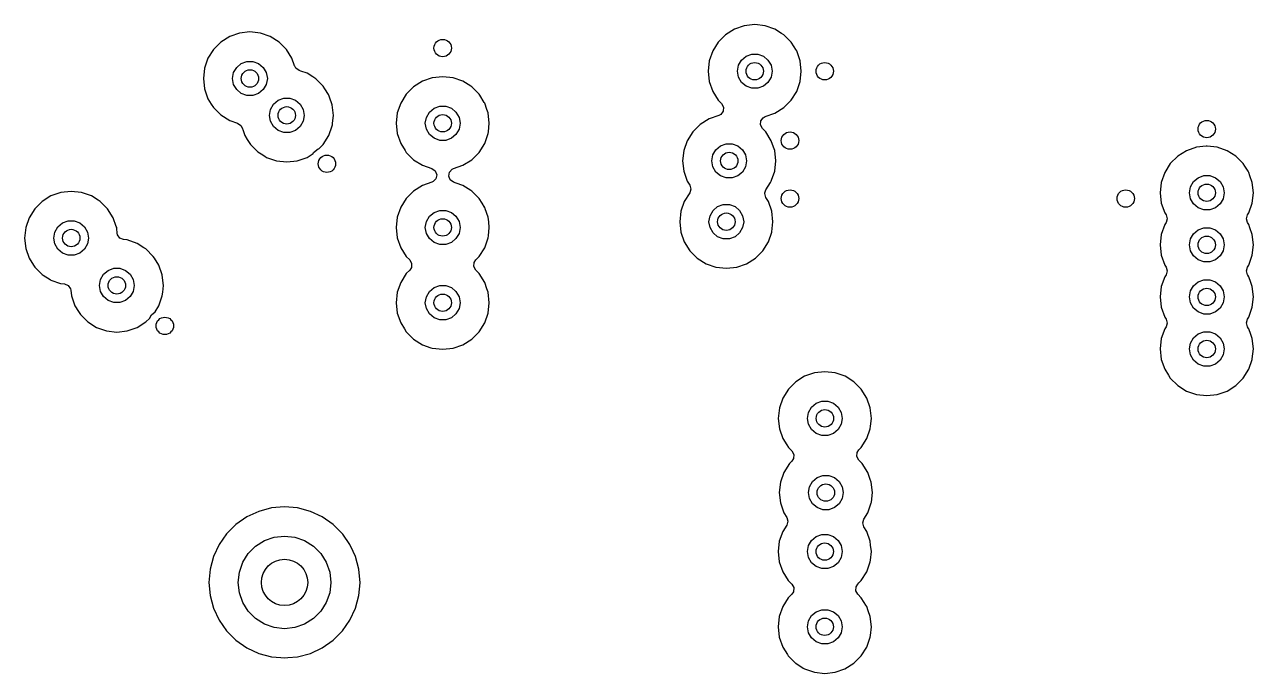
# Model space of a CAD drawing. Extents: x 2.85 to 10.26, y -4.55 to -2.42.
# Drawn here: x 7.605 to 8.441, y -3.953 to -3.512 of the extents above; entities that cross this region are included whole.
import ezdxf

# ---------------------------------------------------------------- set-up
doc = ezdxf.new("R2010")
doc.units = 0
doc.header["$MEASUREMENT"] = 0
doc.layers.add('BLACK', color=7, linetype='CONTINUOUS')

msp = doc.modelspace()

# ---------------------------------------------------------------- linework, layer by layer
at = {"layer": 'BLACK', "linetype": 'CONTINUOUS'}
for p, q in [((7.75163, -3.51736), (7.74493, -3.51971)), ((7.75869, -3.51657), (7.75163, -3.51736)), ((7.75163, -3.51736), (7.75163, -3.51736)), ((7.76575, -3.51736), (7.75869, -3.51657)), ((7.75869, -3.51657), (7.75869, -3.51657)), ((7.77245, -3.51971), (7.76575, -3.51736)), ((7.76575, -3.51736), (7.76575, -3.51736)), ((8.08219, -3.51851), (8.07717, -3.52353)), ((8.08821, -3.51473), (8.08219, -3.51851)), ((8.09491, -3.51239), (8.08821, -3.51473)), ((8.10197, -3.51159), (8.09491, -3.51239)), ((8.09491, -3.51239), (8.09491, -3.51239)), ((8.10902, -3.51239), (8.10197, -3.51159)), ((8.10197, -3.51159), (8.10197, -3.51159)), ((8.11573, -3.51473), (8.10902, -3.51239)), ((8.10902, -3.51239), (8.10902, -3.51239)), ((8.12025, -3.51757), (8.11573, -3.51473)), ((8.12174, -3.51851), (8.12025, -3.51757)), ((8.12676, -3.52353), (8.12174, -3.51851)), ((7.73892, -3.52349), (7.73389, -3.52851)), ((7.74493, -3.51971), (7.73892, -3.52349)), ((7.77846, -3.52349), (7.77245, -3.51971)), ((7.78349, -3.52851), (7.77846, -3.52349)), ((8.07717, -3.52353), (8.07339, -3.52955)), ((8.12878, -3.52674), (8.12676, -3.52353)), ((8.12987, -3.52848), (8.12878, -3.52674)), ((7.73012, -3.53452), (7.72777, -3.54122)), ((7.73389, -3.52851), (7.73012, -3.53452)), ((7.78726, -3.53452), (7.78349, -3.52851)), ((7.78905, -3.53961), (7.78726, -3.53452)), ((8.07339, -3.52955), (8.07105, -3.53625)), ((8.09292, -3.53572), (8.09606, -3.53308)), ((8.09606, -3.53308), (8.09992, -3.53168)), ((8.09992, -3.53168), (8.10402, -3.53168)), ((8.10402, -3.53168), (8.10787, -3.53308)), ((8.10787, -3.53308), (8.11101, -3.53572)), ((8.13054, -3.52955), (8.12987, -3.52848)), ((8.13122, -3.53148), (8.13054, -3.52955)), ((8.13197, -3.53364), (8.13122, -3.53148)), ((8.13289, -3.53625), (8.13197, -3.53364)), ((7.72777, -3.54122), (7.72697, -3.54828)), ((7.72777, -3.54122), (7.72777, -3.54122)), ((7.74759, -3.54424), (7.74964, -3.54069)), ((7.74964, -3.54069), (7.75278, -3.53805)), ((7.75278, -3.53805), (7.75664, -3.53665)), ((7.75664, -3.53665), (7.76074, -3.53665)), ((7.76074, -3.53665), (7.76459, -3.53805)), ((7.76459, -3.53805), (7.76774, -3.54069)), ((7.76774, -3.54069), (7.76979, -3.54424)), ((7.78914, -3.53989), (7.78905, -3.53961)), ((7.7899, -3.54128), (7.78914, -3.53989)), ((7.79214, -3.54288), (7.7899, -3.54128)), ((7.79335, -3.54331), (7.79214, -3.54288)), ((7.79751, -3.54476), (7.79335, -3.54331)), ((8.07105, -3.53625), (8.07025, -3.54331)), ((8.07025, -3.54331), (8.07025, -3.54331)), ((8.07025, -3.54331), (8.07105, -3.55036)), ((8.07105, -3.53625), (8.07105, -3.53625)), ((8.09016, -3.54331), (8.09087, -3.53927)), ((8.09087, -3.54735), (8.09016, -3.54331)), ((8.09087, -3.53927), (8.09292, -3.53572)), ((8.11101, -3.53572), (8.11307, -3.53927)), ((8.11307, -3.53927), (8.11378, -3.54331)), ((8.11378, -3.54331), (8.11307, -3.54735)), ((8.13368, -3.54331), (8.13289, -3.53625)), ((8.13289, -3.53625), (8.13289, -3.53625)), ((8.13289, -3.55036), (8.13368, -3.54331)), ((8.13368, -3.54331), (8.13368, -3.54331)), ((7.72697, -3.54828), (7.72777, -3.55534)), ((7.72697, -3.54828), (7.72697, -3.54828)), ((7.74688, -3.54828), (7.74759, -3.54424)), ((7.74759, -3.55232), (7.74688, -3.54828)), ((7.76979, -3.54424), (7.7705, -3.54828)), ((7.7705, -3.54828), (7.76979, -3.55232)), ((7.80146, -3.54724), (7.79751, -3.54476)), ((7.80352, -3.54854), (7.80146, -3.54724)), ((7.80854, -3.55356), (7.80352, -3.54854)), ((7.876, -3.55017), (7.86999, -3.55394)), ((7.88271, -3.54782), (7.876, -3.55017)), ((7.88976, -3.54703), (7.88271, -3.54782)), ((7.88271, -3.54782), (7.88271, -3.54782)), ((7.89682, -3.54782), (7.88976, -3.54703)), ((7.88976, -3.54703), (7.88976, -3.54703)), ((7.90352, -3.55017), (7.89682, -3.54782)), ((7.89682, -3.54782), (7.89682, -3.54782)), ((7.90893, -3.55356), (7.90352, -3.55017)), ((8.07105, -3.55036), (8.07105, -3.55036)), ((8.07105, -3.55036), (8.07339, -3.55707)), ((8.09292, -3.5509), (8.09087, -3.54735)), ((8.09606, -3.55354), (8.09292, -3.5509)), ((8.11101, -3.5509), (8.10787, -3.55354)), ((8.11307, -3.54735), (8.11101, -3.5509)), ((8.13054, -3.55707), (8.13289, -3.55036)), ((8.13289, -3.55036), (8.13289, -3.55036)), ((7.72777, -3.55534), (7.72777, -3.55534)), ((7.72777, -3.55534), (7.73012, -3.56204)), ((7.74964, -3.55587), (7.74759, -3.55232)), ((7.75278, -3.55851), (7.74964, -3.55587)), ((7.75664, -3.55991), (7.75278, -3.55851)), ((7.76074, -3.55991), (7.75664, -3.55991)), ((7.76459, -3.55851), (7.76074, -3.55991)), ((7.76774, -3.55587), (7.76459, -3.55851)), ((7.76979, -3.55232), (7.76774, -3.55587)), ((7.80966, -3.55534), (7.80854, -3.55356)), ((7.81199, -3.55906), (7.80966, -3.55534)), ((7.81232, -3.55958), (7.81199, -3.55906)), ((7.81282, -3.561), (7.81232, -3.55958)), ((7.86497, -3.55897), (7.86119, -3.56498)), ((7.86999, -3.55394), (7.86497, -3.55897)), ((7.90954, -3.55394), (7.90893, -3.55356)), ((7.91456, -3.55897), (7.90954, -3.55394)), ((7.91494, -3.55958), (7.91456, -3.55897)), ((7.91805, -3.56451), (7.91494, -3.55958)), ((8.07339, -3.55707), (8.07717, -3.56308)), ((8.09992, -3.55494), (8.09606, -3.55354)), ((8.10402, -3.55494), (8.09992, -3.55494)), ((8.10787, -3.55354), (8.10402, -3.55494)), ((8.12676, -3.56308), (8.13054, -3.55707)), ((7.73012, -3.56204), (7.73237, -3.56563)), ((7.73237, -3.56563), (7.73389, -3.56806)), ((7.73389, -3.56806), (7.73892, -3.57308)), ((7.77265, -3.5693), (7.7747, -3.56574)), ((7.7747, -3.56574), (7.77784, -3.56311)), ((7.77784, -3.56311), (7.78169, -3.5617)), ((7.78169, -3.5617), (7.7858, -3.5617)), ((7.7858, -3.5617), (7.78965, -3.56311)), ((7.78965, -3.56311), (7.79279, -3.56574)), ((7.79279, -3.56574), (7.79484, -3.5693)), ((7.81466, -3.56628), (7.81282, -3.561)), ((7.81546, -3.57334), (7.81466, -3.56628)), ((7.81466, -3.56628), (7.81466, -3.56628)), ((7.86119, -3.56498), (7.85884, -3.57168)), ((7.88072, -3.57115), (7.88386, -3.56851)), ((7.88386, -3.56851), (7.88771, -3.56711)), ((7.88771, -3.56711), (7.89181, -3.56711)), ((7.89181, -3.56711), (7.89567, -3.56851)), ((7.89567, -3.56851), (7.89881, -3.57115)), ((7.91834, -3.56498), (7.91805, -3.56451)), ((7.91984, -3.56928), (7.91834, -3.56498)), ((8.07717, -3.56308), (8.07944, -3.56535)), ((8.07944, -3.56535), (8.08076, -3.56776)), ((8.08076, -3.56776), (8.08056, -3.57051)), ((8.11573, -3.57188), (8.12174, -3.5681)), ((8.12174, -3.5681), (8.12676, -3.56308)), ((7.73892, -3.57308), (7.74493, -3.57686)), ((7.74493, -3.57686), (7.7503, -3.57873)), ((7.77193, -3.57334), (7.77265, -3.5693)), ((7.77265, -3.57738), (7.77193, -3.57334)), ((7.79484, -3.5693), (7.79556, -3.57334)), ((7.79556, -3.57334), (7.79484, -3.57738)), ((7.81485, -3.57874), (7.81546, -3.57334)), ((7.81546, -3.57334), (7.81546, -3.57334)), ((7.85884, -3.57168), (7.85805, -3.57874)), ((7.85884, -3.57168), (7.85884, -3.57168)), ((7.87795, -3.57874), (7.87867, -3.5747)), ((7.87867, -3.5747), (7.88072, -3.57115)), ((7.89881, -3.57115), (7.90086, -3.5747)), ((7.90086, -3.5747), (7.90157, -3.57874)), ((7.92068, -3.57168), (7.91984, -3.56928)), ((7.92148, -3.57874), (7.92068, -3.57168)), ((7.92068, -3.57168), (7.92068, -3.57168)), ((8.07089, -3.57576), (8.06487, -3.57953)), ((8.0776, -3.57341), (8.07089, -3.57576)), ((8.07891, -3.57271), (8.0776, -3.57341)), ((8.08056, -3.57051), (8.07891, -3.57271)), ((8.10605, -3.57713), (8.1077, -3.57493)), ((8.1077, -3.57493), (8.10901, -3.57423)), ((8.10901, -3.57423), (8.10902, -3.57423)), ((8.10902, -3.57423), (8.11573, -3.57188)), ((8.10902, -3.57423), (8.10902, -3.57423)), ((7.7503, -3.57873), (7.75253, -3.58034)), ((7.75253, -3.58034), (7.75329, -3.58173)), ((7.75329, -3.58173), (7.75398, -3.58371)), ((7.75398, -3.58371), (7.75517, -3.5871)), ((7.7747, -3.58093), (7.77265, -3.57738)), ((7.77784, -3.58357), (7.7747, -3.58093)), ((7.78169, -3.58497), (7.77784, -3.58357)), ((7.7858, -3.58497), (7.78169, -3.58497)), ((7.78965, -3.58357), (7.7858, -3.58497)), ((7.79279, -3.58093), (7.78965, -3.58357)), ((7.79484, -3.57738), (7.79279, -3.58093)), ((7.81232, -3.5871), (7.81466, -3.58039)), ((7.81466, -3.58039), (7.81473, -3.57977)), ((7.81473, -3.57977), (7.81485, -3.57874)), ((7.85805, -3.57874), (7.85884, -3.5858)), ((7.85805, -3.57874), (7.85805, -3.57874)), ((7.87867, -3.58278), (7.87795, -3.57874)), ((7.88072, -3.58633), (7.87867, -3.58278)), ((7.90086, -3.58278), (7.89881, -3.58633)), ((7.90157, -3.57874), (7.90086, -3.58278)), ((7.92068, -3.5858), (7.92082, -3.58456)), ((7.92082, -3.58456), (7.92148, -3.57874)), ((7.92148, -3.57874), (7.92148, -3.57874)), ((8.05985, -3.58456), (8.05607, -3.59057)), ((8.06487, -3.57953), (8.05985, -3.58456)), ((8.10586, -3.57988), (8.10605, -3.57713)), ((8.10718, -3.58229), (8.10586, -3.57988)), ((8.10944, -3.58456), (8.10718, -3.58229)), ((8.11322, -3.59057), (8.10944, -3.58456)), ((7.75517, -3.5871), (7.75683, -3.58973)), ((7.75683, -3.58973), (7.75895, -3.59311)), ((7.75895, -3.59311), (7.76397, -3.59813)), ((7.80584, -3.59581), (7.80854, -3.59311)), ((7.80854, -3.59311), (7.81232, -3.5871)), ((7.85884, -3.5858), (7.85884, -3.5858)), ((7.85884, -3.5858), (7.86119, -3.5925)), ((7.86119, -3.5925), (7.86419, -3.59727)), ((7.88386, -3.58897), (7.88072, -3.58633)), ((7.88771, -3.59037), (7.88386, -3.58897)), ((7.89181, -3.59037), (7.88771, -3.59037)), ((7.89567, -3.58897), (7.89181, -3.59037)), ((7.89881, -3.58633), (7.89567, -3.58897)), ((7.91456, -3.59851), (7.91834, -3.5925)), ((7.91834, -3.5925), (7.92068, -3.5858)), ((8.05607, -3.59057), (8.05373, -3.59727)), ((8.07874, -3.5941), (8.08259, -3.5927)), ((8.08259, -3.5927), (8.0867, -3.5927)), ((8.0867, -3.5927), (8.09055, -3.5941)), ((8.11479, -3.59506), (8.11322, -3.59057)), ((7.76397, -3.59813), (7.76632, -3.59961)), ((7.76632, -3.59961), (7.76887, -3.60121)), ((7.76887, -3.60121), (7.76998, -3.60191)), ((7.76998, -3.60191), (7.77469, -3.60356)), ((7.7908, -3.60426), (7.79751, -3.60191)), ((7.79751, -3.60191), (7.80162, -3.59933)), ((7.80162, -3.59933), (7.80198, -3.59871)), ((7.80198, -3.59871), (7.80512, -3.59607)), ((7.80512, -3.59607), (7.80584, -3.59581)), ((7.86419, -3.59727), (7.86497, -3.59851)), ((7.86497, -3.59851), (7.86999, -3.60354)), ((7.90954, -3.60354), (7.91456, -3.59851)), ((8.05373, -3.59727), (8.05293, -3.60433)), ((8.05373, -3.59727), (8.05373, -3.59727)), ((8.07283, -3.60433), (8.07355, -3.60029)), ((8.07355, -3.60029), (8.0756, -3.59674)), ((8.0756, -3.59674), (8.07874, -3.5941)), ((8.09055, -3.5941), (8.09369, -3.59674)), ((8.09369, -3.59674), (8.09574, -3.60029)), ((8.09574, -3.60029), (8.09646, -3.60433)), ((8.11557, -3.59727), (8.11479, -3.59506)), ((8.11636, -3.60433), (8.11557, -3.59727)), ((8.11557, -3.59727), (8.11557, -3.59727)), ((8.38967, -3.60119), (8.38465, -3.60621)), ((8.39569, -3.59741), (8.38967, -3.60119)), ((8.40239, -3.59506), (8.39569, -3.59741)), ((8.40909, -3.59431), (8.40239, -3.59506)), ((8.40239, -3.59506), (8.40239, -3.59506)), ((8.4098, -3.59431), (8.40909, -3.59431)), ((8.41651, -3.59506), (8.4098, -3.59431)), ((8.42321, -3.59741), (8.41651, -3.59506)), ((8.41651, -3.59506), (8.41651, -3.59506)), ((8.42922, -3.60119), (8.42321, -3.59741)), ((8.43424, -3.60621), (8.42922, -3.60119)), ((7.77469, -3.60356), (7.77669, -3.60426)), ((7.77669, -3.60426), (7.77669, -3.60426)), ((7.77669, -3.60426), (7.78374, -3.60505)), ((7.78374, -3.60505), (7.7908, -3.60426)), ((7.78374, -3.60505), (7.78374, -3.60505)), ((7.78374, -3.60505), (7.78374, -3.60505)), ((7.7908, -3.60426), (7.7908, -3.60426)), ((7.7908, -3.60426), (7.7908, -3.60426)), ((7.86999, -3.60354), (7.876, -3.60731)), ((7.876, -3.60731), (7.876, -3.60731)), ((7.876, -3.60731), (7.88244, -3.60957)), ((7.88244, -3.60957), (7.88467, -3.61117)), ((7.89437, -3.61192), (7.89628, -3.60994)), ((7.89628, -3.60994), (7.89709, -3.60957)), ((7.89709, -3.60957), (7.90352, -3.60731)), ((7.90352, -3.60731), (7.90954, -3.60354)), ((8.05293, -3.60433), (8.05293, -3.60433)), ((8.05293, -3.60433), (8.05373, -3.61139)), ((8.07355, -3.60837), (8.07283, -3.60433)), ((8.0756, -3.61192), (8.07355, -3.60837)), ((8.09574, -3.60837), (8.09369, -3.61192)), ((8.09646, -3.60433), (8.09574, -3.60837)), ((8.11559, -3.6112), (8.11636, -3.60433)), ((8.11636, -3.60433), (8.11636, -3.60433)), ((8.38465, -3.60621), (8.38087, -3.61222)), ((8.43531, -3.60791), (8.43424, -3.60621)), ((8.4375, -3.61139), (8.43531, -3.60791)), ((7.88244, -3.61878), (7.876, -3.62103)), ((7.88325, -3.61841), (7.88244, -3.61878)), ((7.88515, -3.61643), (7.88325, -3.61841)), ((7.88467, -3.61117), (7.88568, -3.61373)), ((7.88568, -3.61373), (7.88515, -3.61643)), ((7.89384, -3.61462), (7.89437, -3.61192)), ((7.89486, -3.61718), (7.89384, -3.61462)), ((7.89709, -3.61878), (7.89486, -3.61718)), ((7.89888, -3.61941), (7.89709, -3.61878)), ((8.05373, -3.61139), (8.05373, -3.61139)), ((8.05373, -3.61139), (8.05607, -3.61809)), ((8.05607, -3.61809), (8.0578, -3.62084)), ((8.07874, -3.61456), (8.0756, -3.61192)), ((8.08259, -3.61596), (8.07874, -3.61456)), ((8.0867, -3.61596), (8.08259, -3.61596)), ((8.09055, -3.61456), (8.0867, -3.61596)), ((8.09369, -3.61192), (8.09055, -3.61456)), ((8.1127, -3.61893), (8.11322, -3.61809)), ((8.11322, -3.61809), (8.11349, -3.61733)), ((8.11349, -3.61733), (8.11557, -3.61139)), ((8.11557, -3.61139), (8.11559, -3.6112)), ((8.38087, -3.61222), (8.37853, -3.61893)), ((8.39835, -3.62194), (8.4004, -3.61839)), ((8.4004, -3.61839), (8.40354, -3.61576)), ((8.40354, -3.61576), (8.4074, -3.61435)), ((8.4074, -3.61435), (8.4115, -3.61435)), ((8.4115, -3.61435), (8.41535, -3.61576)), ((8.41535, -3.61576), (8.4185, -3.61839)), ((8.4185, -3.61839), (8.42055, -3.62194)), ((8.43802, -3.61222), (8.4375, -3.61139)), ((8.43878, -3.61439), (8.43802, -3.61222)), ((8.44037, -3.61893), (8.43878, -3.61439)), ((7.63005, -3.62586), (7.62335, -3.6282)), ((7.63711, -3.62506), (7.63005, -3.62586)), ((7.63005, -3.62586), (7.63005, -3.62586)), ((7.64416, -3.62586), (7.63711, -3.62506)), ((7.63711, -3.62506), (7.63711, -3.62506)), ((7.65087, -3.6282), (7.64416, -3.62586)), ((7.64416, -3.62586), (7.64416, -3.62586)), ((7.86999, -3.62481), (7.86497, -3.62983)), ((7.876, -3.62103), (7.86999, -3.62481)), ((7.90352, -3.62103), (7.89888, -3.61941)), ((7.90888, -3.62439), (7.90352, -3.62103)), ((7.90954, -3.62481), (7.90888, -3.62439)), ((7.91456, -3.62983), (7.90954, -3.62481)), ((8.0578, -3.62603), (8.0541, -3.63191)), ((8.0578, -3.62084), (8.05854, -3.62348)), ((8.05854, -3.62348), (8.0578, -3.62603)), ((8.10878, -3.62652), (8.10894, -3.62598)), ((8.10953, -3.62916), (8.10878, -3.62652)), ((8.10894, -3.62598), (8.10953, -3.62397)), ((8.10953, -3.62397), (8.1127, -3.61893)), ((8.37853, -3.61893), (8.37773, -3.62598)), ((8.37773, -3.62598), (8.37773, -3.62598)), ((8.37773, -3.62598), (8.37853, -3.63304)), ((8.37853, -3.61893), (8.37853, -3.61893)), ((8.39764, -3.62598), (8.39835, -3.62194)), ((8.39835, -3.63002), (8.39764, -3.62598)), ((8.42055, -3.62194), (8.42126, -3.62598)), ((8.42126, -3.62598), (8.42055, -3.63002)), ((8.44116, -3.62598), (8.44037, -3.61893)), ((8.44037, -3.61893), (8.44037, -3.61893)), ((8.44037, -3.63304), (8.44116, -3.62598)), ((8.44116, -3.62598), (8.44116, -3.62598)), ((7.61733, -3.63198), (7.61231, -3.637)), ((7.62335, -3.6282), (7.61733, -3.63198)), ((7.6555, -3.63112), (7.65087, -3.6282)), ((7.65688, -3.63198), (7.6555, -3.63112)), ((7.6619, -3.637), (7.65688, -3.63198)), ((7.86497, -3.62983), (7.86119, -3.63585)), ((7.91658, -3.63304), (7.91456, -3.62983)), ((7.91826, -3.63572), (7.91658, -3.63304)), ((8.0541, -3.63191), (8.05176, -3.63861)), ((8.07363, -3.63808), (8.07677, -3.63544)), ((8.07677, -3.63544), (8.08063, -3.63404)), ((8.08063, -3.63404), (8.08473, -3.63404)), ((8.08473, -3.63404), (8.08858, -3.63544)), ((8.08858, -3.63544), (8.09172, -3.63808)), ((8.11125, -3.63191), (8.10953, -3.62916)), ((8.1136, -3.63861), (8.11125, -3.63191)), ((8.37853, -3.63304), (8.37853, -3.63304)), ((8.37853, -3.63304), (8.38087, -3.63974)), ((8.4004, -3.63358), (8.39835, -3.63002)), ((8.40354, -3.63621), (8.4004, -3.63358)), ((8.4185, -3.63358), (8.41535, -3.63621)), ((8.42055, -3.63002), (8.4185, -3.63358)), ((8.43802, -3.63974), (8.44037, -3.63304)), ((8.44037, -3.63304), (8.44037, -3.63304)), ((7.60853, -3.64302), (7.60619, -3.64972)), ((7.61231, -3.637), (7.60853, -3.64302)), ((7.66568, -3.64302), (7.6619, -3.637)), ((7.66779, -3.64903), (7.66568, -3.64302)), ((7.85884, -3.64255), (7.85805, -3.64961)), ((7.86119, -3.63585), (7.85884, -3.64255)), ((7.85884, -3.64255), (7.85884, -3.64255)), ((7.87867, -3.64557), (7.88072, -3.64201)), ((7.88072, -3.64201), (7.88386, -3.63938)), ((7.88386, -3.63938), (7.88771, -3.63797)), ((7.88771, -3.63797), (7.89181, -3.63797)), ((7.89181, -3.63797), (7.89567, -3.63938)), ((7.89567, -3.63938), (7.89881, -3.64201)), ((7.89881, -3.64201), (7.90086, -3.64557)), ((7.91834, -3.63585), (7.91826, -3.63572)), ((7.91874, -3.637), (7.91834, -3.63585)), ((7.92068, -3.64255), (7.91874, -3.637)), ((7.92104, -3.64567), (7.92068, -3.64255)), ((7.92068, -3.64255), (7.92068, -3.64255)), ((8.05176, -3.63861), (8.05096, -3.64567)), ((8.05176, -3.63861), (8.05176, -3.63861)), ((8.07087, -3.64567), (8.07158, -3.64163)), ((8.07158, -3.64163), (8.07363, -3.63808)), ((8.09172, -3.63808), (8.09378, -3.64163)), ((8.09378, -3.64163), (8.09449, -3.64567)), ((8.11439, -3.64567), (8.1136, -3.63861)), ((8.1136, -3.63861), (8.1136, -3.63861)), ((8.38087, -3.63974), (8.38087, -3.63974)), ((8.38087, -3.63974), (8.38173, -3.6411)), ((8.38173, -3.6411), (8.38248, -3.64375)), ((8.38248, -3.64375), (8.38173, -3.6463)), ((8.4074, -3.63762), (8.40354, -3.63621)), ((8.4115, -3.63762), (8.4074, -3.63762)), ((8.41535, -3.63621), (8.4115, -3.63762)), ((8.43642, -3.64365), (8.43717, -3.6411)), ((8.43717, -3.6463), (8.43642, -3.64365)), ((8.43717, -3.6411), (8.43802, -3.63974)), ((7.60619, -3.64972), (7.60539, -3.65678)), ((7.60619, -3.64972), (7.60619, -3.64972)), ((7.62601, -3.65274), (7.62806, -3.64919)), ((7.62806, -3.64919), (7.6312, -3.64655)), ((7.6312, -3.64655), (7.63506, -3.64515)), ((7.63506, -3.64515), (7.63916, -3.64515)), ((7.63916, -3.64515), (7.64301, -3.64655)), ((7.64301, -3.64655), (7.64615, -3.64919)), ((7.64615, -3.64919), (7.64821, -3.65274)), ((7.66803, -3.64972), (7.66779, -3.64903)), ((7.66812, -3.65056), (7.66803, -3.64972)), ((7.66803, -3.64972), (7.66803, -3.64972)), ((7.66843, -3.6533), (7.66812, -3.65056)), ((7.85805, -3.64961), (7.85805, -3.64961)), ((7.85805, -3.64961), (7.85884, -3.65666)), ((7.87795, -3.64961), (7.87867, -3.64557)), ((7.87867, -3.65365), (7.87795, -3.64961)), ((7.90086, -3.64557), (7.90157, -3.64961)), ((7.90157, -3.64961), (7.90086, -3.65365)), ((7.92084, -3.65531), (7.92148, -3.64961)), ((7.92148, -3.64961), (7.92104, -3.64567)), ((7.92148, -3.64961), (7.92148, -3.64961)), ((8.05096, -3.64567), (8.05176, -3.65273)), ((8.05096, -3.64567), (8.05096, -3.64567)), ((8.07158, -3.64971), (8.07087, -3.64567)), ((8.07363, -3.65326), (8.07158, -3.64971)), ((8.09378, -3.64971), (8.09172, -3.65326)), ((8.09449, -3.64567), (8.09378, -3.64971)), ((8.11362, -3.65255), (8.11439, -3.64567)), ((8.11439, -3.64567), (8.11439, -3.64567)), ((8.38087, -3.64766), (8.37853, -3.65436)), ((8.38173, -3.6463), (8.38087, -3.64766)), ((8.4004, -3.65383), (8.40354, -3.65119)), ((8.40354, -3.65119), (8.4074, -3.64979)), ((8.4074, -3.64979), (8.4115, -3.64979)), ((8.4115, -3.64979), (8.41535, -3.65119)), ((8.41535, -3.65119), (8.4185, -3.65383)), ((8.43802, -3.64766), (8.43717, -3.6463)), ((8.43878, -3.64983), (8.43802, -3.64766)), ((8.43802, -3.64766), (8.43802, -3.64766)), ((8.44037, -3.65436), (8.43878, -3.64983)), ((7.60539, -3.65678), (7.60539, -3.65678)), ((7.60539, -3.65678), (7.60619, -3.66384)), ((7.6253, -3.65678), (7.62601, -3.65274)), ((7.62601, -3.66082), (7.6253, -3.65678)), ((7.64821, -3.65274), (7.64892, -3.65678)), ((7.64892, -3.65678), (7.64821, -3.66082)), ((7.66846, -3.65355), (7.66843, -3.6533)), ((7.66867, -3.65452), (7.66846, -3.65355)), ((7.67023, -3.65679), (7.66867, -3.65452)), ((7.67276, -3.65785), (7.67023, -3.65679)), ((7.6752, -3.65813), (7.67276, -3.65785)), ((7.6819, -3.66047), (7.6752, -3.65813)), ((7.68651, -3.66337), (7.6819, -3.66047)), ((7.85884, -3.65666), (7.85884, -3.65666)), ((7.85884, -3.65666), (7.86119, -3.66337)), ((7.88072, -3.6572), (7.87867, -3.65365)), ((7.88386, -3.65983), (7.88072, -3.6572)), ((7.88771, -3.66124), (7.88386, -3.65983)), ((7.89567, -3.65983), (7.89181, -3.66124)), ((7.89881, -3.6572), (7.89567, -3.65983)), ((7.90086, -3.65365), (7.89881, -3.6572)), ((7.91834, -3.66337), (7.92068, -3.65666)), ((7.92068, -3.65666), (7.92084, -3.65531)), ((8.05176, -3.65273), (8.05176, -3.65273)), ((8.05176, -3.65273), (8.0541, -3.65943)), ((8.0541, -3.65943), (8.05788, -3.66544)), ((8.07677, -3.6559), (8.07363, -3.65326)), ((8.08063, -3.6573), (8.07677, -3.6559)), ((8.08473, -3.6573), (8.08063, -3.6573)), ((8.08858, -3.6559), (8.08473, -3.6573)), ((8.09172, -3.65326), (8.08858, -3.6559)), ((8.10747, -3.66544), (8.11125, -3.65943)), ((8.11125, -3.65943), (8.1136, -3.65273)), ((8.1136, -3.65273), (8.11362, -3.65255)), ((8.37853, -3.65436), (8.37773, -3.66142)), ((8.37853, -3.65436), (8.37853, -3.65436)), ((8.39764, -3.66142), (8.39835, -3.65738)), ((8.39835, -3.65738), (8.4004, -3.65383)), ((8.4185, -3.65383), (8.42055, -3.65738)), ((8.42055, -3.65738), (8.42126, -3.66142)), ((8.44116, -3.66142), (8.44037, -3.65436)), ((8.44037, -3.65436), (8.44037, -3.65436)), ((7.60619, -3.66384), (7.60619, -3.66384)), ((7.60619, -3.66384), (7.60853, -3.67054)), ((7.62806, -3.66437), (7.62601, -3.66082)), ((7.6312, -3.66701), (7.62806, -3.66437)), ((7.63506, -3.66841), (7.6312, -3.66701)), ((7.63916, -3.66841), (7.63506, -3.66841)), ((7.64301, -3.66701), (7.63916, -3.66841)), ((7.64615, -3.66437), (7.64301, -3.66701)), ((7.64821, -3.66082), (7.64615, -3.66437)), ((7.68791, -3.66425), (7.68651, -3.66337)), ((7.69294, -3.66927), (7.68791, -3.66425)), ((7.86119, -3.66337), (7.86497, -3.66938)), ((7.89181, -3.66124), (7.88771, -3.66124)), ((7.91456, -3.66938), (7.91834, -3.66337)), ((8.05788, -3.66544), (8.0629, -3.67047)), ((8.10245, -3.67047), (8.10747, -3.66544)), ((8.37773, -3.66142), (8.37773, -3.66142)), ((8.37773, -3.66142), (8.37853, -3.66847)), ((8.37853, -3.66847), (8.37853, -3.66847)), ((8.37853, -3.66847), (8.38087, -3.67518)), ((8.39835, -3.66546), (8.39764, -3.66142)), ((8.4004, -3.66901), (8.39835, -3.66546)), ((8.40354, -3.67165), (8.4004, -3.66901)), ((8.4185, -3.66901), (8.41535, -3.67165)), ((8.42055, -3.66546), (8.4185, -3.66901)), ((8.42126, -3.66142), (8.42055, -3.66546)), ((8.43802, -3.67518), (8.44037, -3.66847)), ((8.44037, -3.66847), (8.44116, -3.66142)), ((8.44037, -3.66847), (8.44037, -3.66847)), ((8.44116, -3.66142), (8.44116, -3.66142)), ((8.44116, -3.66142), (8.44116, -3.66142)), ((7.60853, -3.67054), (7.61152, -3.67529)), ((7.61152, -3.67529), (7.61231, -3.67655)), ((7.61231, -3.67655), (7.61733, -3.68157)), ((7.69372, -3.67053), (7.69294, -3.66927)), ((7.69666, -3.6752), (7.69372, -3.67053)), ((7.69671, -3.67529), (7.69666, -3.6752)), ((7.69897, -3.68173), (7.69671, -3.67529)), ((7.86497, -3.66938), (7.86733, -3.67174)), ((7.86733, -3.67174), (7.86865, -3.67416)), ((7.86845, -3.6769), (7.86733, -3.67865)), ((7.86865, -3.67416), (7.86845, -3.6769)), ((7.91088, -3.67623), (7.91107, -3.67349)), ((7.9122, -3.67865), (7.91088, -3.67623)), ((7.91107, -3.67349), (7.9122, -3.67174)), ((7.9122, -3.67174), (7.91456, -3.66938)), ((8.0629, -3.67047), (8.06892, -3.67424)), ((8.06892, -3.67424), (8.07547, -3.67654)), ((8.07547, -3.67654), (8.07562, -3.67659)), ((8.07562, -3.67659), (8.07562, -3.67659)), ((8.07562, -3.67659), (8.08268, -3.67738)), ((8.08268, -3.67738), (8.08973, -3.67659)), ((8.08268, -3.67738), (8.08268, -3.67738)), ((8.08268, -3.67738), (8.08268, -3.67738)), ((8.08973, -3.67659), (8.09644, -3.67424)), ((8.08973, -3.67659), (8.08973, -3.67659)), ((8.08973, -3.67659), (8.08973, -3.67659)), ((8.09644, -3.67424), (8.10245, -3.67047)), ((8.38087, -3.67518), (8.38087, -3.67518)), ((8.38087, -3.67518), (8.38173, -3.67654)), ((8.38173, -3.67654), (8.38248, -3.67918)), ((8.4074, -3.67305), (8.40354, -3.67165)), ((8.4115, -3.67305), (8.4074, -3.67305)), ((8.41535, -3.67165), (8.4115, -3.67305)), ((8.43642, -3.67908), (8.43717, -3.67654)), ((8.43717, -3.67654), (8.43802, -3.67518)), ((7.61733, -3.68157), (7.61799, -3.68199)), ((7.61799, -3.68199), (7.62287, -3.68505)), ((7.62287, -3.68505), (7.62335, -3.68535)), ((7.62335, -3.68535), (7.62988, -3.68764)), ((7.65633, -3.68905), (7.65704, -3.68501)), ((7.65704, -3.68501), (7.65909, -3.68145)), ((7.65909, -3.68145), (7.66223, -3.67882)), ((7.66223, -3.67882), (7.66609, -3.67741)), ((7.66609, -3.67741), (7.67019, -3.67741)), ((7.67019, -3.67741), (7.67405, -3.67882)), ((7.67405, -3.67882), (7.67719, -3.68145)), ((7.67719, -3.68145), (7.67924, -3.68501)), ((7.67924, -3.68501), (7.67995, -3.68905)), ((7.69906, -3.68199), (7.69897, -3.68173)), ((7.69986, -3.68905), (7.69906, -3.68199)), ((7.69906, -3.68199), (7.69906, -3.68199)), ((7.86497, -3.68101), (7.86119, -3.68703)), ((7.86733, -3.67865), (7.86497, -3.68101)), ((7.91456, -3.68101), (7.9122, -3.67865)), ((7.91834, -3.68703), (7.91456, -3.68101)), ((8.38087, -3.68309), (8.37853, -3.68979)), ((8.38173, -3.68173), (8.38087, -3.68309)), ((8.38248, -3.67918), (8.38173, -3.68173)), ((8.40354, -3.68662), (8.4074, -3.68522)), ((8.4074, -3.68522), (8.4115, -3.68522)), ((8.4115, -3.68522), (8.41535, -3.68662)), ((8.43717, -3.68173), (8.43642, -3.67908)), ((8.43733, -3.68199), (8.43717, -3.68173)), ((8.43802, -3.68309), (8.43733, -3.68199)), ((8.43943, -3.68712), (8.43802, -3.68309)), ((7.62988, -3.68764), (7.63005, -3.6877)), ((7.63005, -3.6877), (7.63005, -3.6877)), ((7.63005, -3.6877), (7.63248, -3.68797)), ((7.63248, -3.68797), (7.63502, -3.68904)), ((7.63502, -3.68904), (7.63658, -3.69131)), ((7.63658, -3.69131), (7.63679, -3.69228)), ((7.63679, -3.69228), (7.63722, -3.6961)), ((7.65704, -3.69309), (7.65633, -3.68905)), ((7.65909, -3.69664), (7.65704, -3.69309)), ((7.67924, -3.69309), (7.67719, -3.69664)), ((7.67995, -3.68905), (7.67924, -3.69309)), ((7.69906, -3.6961), (7.69933, -3.69373)), ((7.69933, -3.69373), (7.69986, -3.68905)), ((7.69986, -3.68905), (7.69986, -3.68905)), ((7.85884, -3.69373), (7.85805, -3.70079)), ((7.86119, -3.68703), (7.85884, -3.69373)), ((7.85884, -3.69373), (7.85884, -3.69373)), ((7.87867, -3.69675), (7.88072, -3.6932)), ((7.88072, -3.6932), (7.88386, -3.69056)), ((7.88386, -3.69056), (7.88771, -3.68916)), ((7.88771, -3.68916), (7.89181, -3.68916)), ((7.89181, -3.68916), (7.89567, -3.69056)), ((7.89567, -3.69056), (7.89881, -3.6932)), ((7.89881, -3.6932), (7.90086, -3.69675)), ((7.91985, -3.69135), (7.91834, -3.68703)), ((7.92068, -3.69373), (7.91985, -3.69135)), ((7.92148, -3.70079), (7.92068, -3.69373)), ((7.92068, -3.69373), (7.92068, -3.69373)), ((8.37853, -3.68979), (8.37773, -3.69685)), ((8.37853, -3.68979), (8.37853, -3.68979)), ((8.39764, -3.69685), (8.39835, -3.69281)), ((8.39835, -3.69281), (8.4004, -3.68926)), ((8.4004, -3.68926), (8.40354, -3.68662)), ((8.41535, -3.68662), (8.4185, -3.68926)), ((8.4185, -3.68926), (8.42055, -3.69281)), ((8.42055, -3.69281), (8.42126, -3.69685)), ((8.44037, -3.68979), (8.43943, -3.68712)), ((8.44116, -3.69685), (8.44037, -3.68979)), ((8.44037, -3.68979), (8.44037, -3.68979)), ((7.63722, -3.6961), (7.63722, -3.6961)), ((7.63722, -3.6961), (7.63957, -3.70281)), ((7.66223, -3.69928), (7.65909, -3.69664)), ((7.66609, -3.70068), (7.66223, -3.69928)), ((7.67019, -3.70068), (7.66609, -3.70068)), ((7.67405, -3.69928), (7.67019, -3.70068)), ((7.67719, -3.69664), (7.67405, -3.69928)), ((7.69671, -3.70281), (7.69906, -3.6961)), ((7.85805, -3.70079), (7.85805, -3.70079)), ((7.85805, -3.70079), (7.85884, -3.70784)), ((7.87795, -3.70079), (7.87867, -3.69675)), ((7.87867, -3.70483), (7.87795, -3.70079)), ((7.90086, -3.69675), (7.90157, -3.70079)), ((7.90157, -3.70079), (7.90086, -3.70483)), ((7.92068, -3.70784), (7.92148, -3.70079)), ((7.92148, -3.70079), (7.92148, -3.70079)), ((8.37773, -3.69685), (8.37773, -3.69685)), ((8.37773, -3.69685), (8.37853, -3.70391)), ((8.39835, -3.70089), (8.39764, -3.69685)), ((8.4004, -3.70444), (8.39835, -3.70089)), ((8.42055, -3.70089), (8.4185, -3.70444)), ((8.42126, -3.69685), (8.42055, -3.70089)), ((8.44037, -3.70386), (8.44116, -3.69685)), ((8.44116, -3.69685), (8.44116, -3.69685)), ((7.63957, -3.70281), (7.64209, -3.70683)), ((7.64209, -3.70683), (7.64334, -3.70882)), ((7.64334, -3.70882), (7.64837, -3.71384)), ((7.69027, -3.71148), (7.69174, -3.70894)), ((7.69174, -3.70894), (7.69411, -3.70696)), ((7.69411, -3.70696), (7.69671, -3.70281)), ((7.85884, -3.70784), (7.85884, -3.70784)), ((7.85884, -3.70784), (7.86119, -3.71455)), ((7.88072, -3.70838), (7.87867, -3.70483)), ((7.88386, -3.71102), (7.88072, -3.70838)), ((7.89881, -3.70838), (7.89567, -3.71102)), ((7.90086, -3.70483), (7.89881, -3.70838)), ((7.91834, -3.71455), (7.92068, -3.70784)), ((7.92068, -3.70784), (7.92068, -3.70784)), ((8.37853, -3.70391), (8.37853, -3.70391)), ((8.37853, -3.70391), (8.38087, -3.71061)), ((8.38087, -3.71061), (8.38087, -3.71061)), ((8.38087, -3.71061), (8.38173, -3.71197)), ((8.40354, -3.70708), (8.4004, -3.70444)), ((8.4074, -3.70848), (8.40354, -3.70708)), ((8.4115, -3.70848), (8.4074, -3.70848)), ((8.41535, -3.70708), (8.4115, -3.70848)), ((8.4185, -3.70444), (8.41535, -3.70708)), ((8.43717, -3.71197), (8.43802, -3.71061)), ((8.43802, -3.71061), (8.44037, -3.70391)), ((8.44037, -3.70391), (8.44037, -3.70386)), ((7.64837, -3.71384), (7.65438, -3.71762)), ((7.65438, -3.71762), (7.66108, -3.71997)), ((7.6752, -3.71997), (7.6819, -3.71762)), ((7.6819, -3.71762), (7.68791, -3.71384)), ((7.68791, -3.71384), (7.69027, -3.71148)), ((7.86119, -3.71455), (7.86369, -3.71852)), ((7.86369, -3.71852), (7.86497, -3.72056)), ((7.88771, -3.71242), (7.88386, -3.71102)), ((7.89181, -3.71242), (7.88771, -3.71242)), ((7.89567, -3.71102), (7.89181, -3.71242)), ((7.91456, -3.72056), (7.91834, -3.71455)), ((8.38087, -3.71852), (8.37853, -3.72523)), ((8.38173, -3.71716), (8.38087, -3.71852)), ((8.38173, -3.71197), (8.38248, -3.71462)), ((8.38248, -3.71462), (8.38173, -3.71716)), ((8.43642, -3.71452), (8.43717, -3.71197)), ((8.43717, -3.71716), (8.43642, -3.71452)), ((8.4379, -3.71833), (8.43717, -3.71716)), ((8.43802, -3.71852), (8.4379, -3.71833)), ((8.43936, -3.72234), (8.43802, -3.71852)), ((7.66108, -3.71997), (7.66108, -3.71997)), ((7.66108, -3.71997), (7.66814, -3.72076)), ((7.66814, -3.72076), (7.6752, -3.71997)), ((7.66814, -3.72076), (7.66814, -3.72076)), ((7.66814, -3.72076), (7.66814, -3.72076)), ((7.6752, -3.71997), (7.6752, -3.71997)), ((7.6752, -3.71997), (7.6752, -3.71997)), ((7.86497, -3.72056), (7.86999, -3.72558)), ((7.86999, -3.72558), (7.876, -3.72936)), ((7.90352, -3.72936), (7.90954, -3.72558)), ((7.90954, -3.72558), (7.91456, -3.72056)), ((8.37853, -3.72523), (8.37773, -3.73228)), ((8.37853, -3.72523), (8.37853, -3.72523)), ((8.39835, -3.72824), (8.4004, -3.72469)), ((8.4004, -3.72469), (8.40354, -3.72205)), ((8.40354, -3.72205), (8.4074, -3.72065)), ((8.4074, -3.72065), (8.4115, -3.72065)), ((8.4115, -3.72065), (8.41535, -3.72205)), ((8.41535, -3.72205), (8.4185, -3.72469)), ((8.4185, -3.72469), (8.42055, -3.72824)), ((8.44037, -3.72523), (8.43936, -3.72234)), ((8.44116, -3.73228), (8.44037, -3.72523)), ((8.44037, -3.72523), (8.44037, -3.72523)), ((7.876, -3.72936), (7.88179, -3.73139)), ((7.88179, -3.73139), (7.88271, -3.73171)), ((7.88271, -3.73171), (7.88271, -3.73171)), ((7.88271, -3.73171), (7.88976, -3.7325)), ((7.88976, -3.7325), (7.89682, -3.73171)), ((7.88976, -3.7325), (7.88976, -3.7325)), ((7.88976, -3.7325), (7.88976, -3.7325)), ((7.89682, -3.73171), (7.90352, -3.72936)), ((7.89682, -3.73171), (7.89682, -3.73171)), ((7.89682, -3.73171), (7.89682, -3.73171)), ((8.37773, -3.73228), (8.37773, -3.73228)), ((8.37773, -3.73228), (8.37853, -3.73934)), ((8.39764, -3.73228), (8.39835, -3.72824)), ((8.39835, -3.73632), (8.39764, -3.73228)), ((8.42055, -3.72824), (8.42126, -3.73228)), ((8.42126, -3.73228), (8.42055, -3.73632)), ((8.4404, -3.73908), (8.44116, -3.73228)), ((8.44116, -3.73228), (8.44116, -3.73228)), ((8.37853, -3.73934), (8.37853, -3.73934)), ((8.37853, -3.73934), (8.38087, -3.74604)), ((8.4004, -3.73988), (8.39835, -3.73632)), ((8.40354, -3.74251), (8.4004, -3.73988)), ((8.4074, -3.74392), (8.40354, -3.74251)), ((8.4115, -3.74392), (8.4074, -3.74392)), ((8.41535, -3.74251), (8.4115, -3.74392)), ((8.4185, -3.73988), (8.41535, -3.74251)), ((8.42055, -3.73632), (8.4185, -3.73988)), ((8.43802, -3.74604), (8.44037, -3.73934)), ((8.44037, -3.73934), (8.4404, -3.73908)), ((8.13593, -3.75087), (8.12991, -3.75465)), ((8.14263, -3.74853), (8.13593, -3.75087)), ((8.14969, -3.74773), (8.14263, -3.74853)), ((8.14263, -3.74853), (8.14263, -3.74853)), ((8.15675, -3.74853), (8.14969, -3.74773)), ((8.14969, -3.74773), (8.14969, -3.74773)), ((8.16345, -3.75087), (8.15675, -3.74853)), ((8.15675, -3.74853), (8.15675, -3.74853)), ((8.16946, -3.75465), (8.16345, -3.75087)), ((8.38087, -3.74604), (8.38343, -3.75011)), ((8.38343, -3.75011), (8.38465, -3.75206)), ((8.38465, -3.75206), (8.38967, -3.75708)), ((8.42922, -3.75708), (8.43424, -3.75206)), ((8.43424, -3.75206), (8.43802, -3.74604)), ((8.12489, -3.75967), (8.12111, -3.76568)), ((8.12991, -3.75465), (8.12489, -3.75967)), ((8.17448, -3.75967), (8.16946, -3.75465)), ((8.17826, -3.76568), (8.17448, -3.75967)), ((8.38967, -3.75708), (8.39569, -3.76086)), ((8.39569, -3.76086), (8.40239, -3.7632)), ((8.41651, -3.7632), (8.42321, -3.76086)), ((8.42321, -3.76086), (8.42922, -3.75708)), ((8.12111, -3.76568), (8.11877, -3.77239)), ((8.14064, -3.77185), (8.14378, -3.76922)), ((8.14378, -3.76922), (8.14764, -3.76781)), ((8.14764, -3.76781), (8.15174, -3.76781)), ((8.15174, -3.76781), (8.15559, -3.76922)), ((8.15559, -3.76922), (8.15874, -3.77185)), ((8.18061, -3.77239), (8.17826, -3.76568)), ((8.40239, -3.7632), (8.40239, -3.7632)), ((8.40239, -3.7632), (8.40945, -3.764)), ((8.40945, -3.764), (8.41651, -3.7632)), ((8.40945, -3.764), (8.40945, -3.764)), ((8.40945, -3.764), (8.40945, -3.764)), ((8.41651, -3.7632), (8.41651, -3.7632)), ((8.41651, -3.7632), (8.41651, -3.7632)), ((8.11877, -3.77239), (8.11797, -3.77945)), ((8.11877, -3.77239), (8.11877, -3.77239)), ((8.13788, -3.77945), (8.13859, -3.77541)), ((8.13859, -3.77541), (8.14064, -3.77185)), ((8.15874, -3.77185), (8.16079, -3.77541)), ((8.16079, -3.77541), (8.1615, -3.77945)), ((8.1814, -3.77945), (8.18061, -3.77239)), ((8.18061, -3.77239), (8.18061, -3.77239)), ((8.11797, -3.77945), (8.11797, -3.77945)), ((8.11797, -3.77945), (8.11877, -3.7865)), ((8.13859, -3.78348), (8.13788, -3.77945)), ((8.14064, -3.78704), (8.13859, -3.78348)), ((8.16079, -3.78348), (8.15874, -3.78704)), ((8.1615, -3.77945), (8.16079, -3.78348)), ((8.18061, -3.7865), (8.18081, -3.78476)), ((8.18081, -3.78476), (8.1814, -3.77945)), ((8.1814, -3.77945), (8.1814, -3.77945)), ((8.11877, -3.7865), (8.11877, -3.7865)), ((8.11877, -3.7865), (8.12111, -3.79321)), ((8.12111, -3.79321), (8.1238, -3.79748)), ((8.14378, -3.78967), (8.14064, -3.78704)), ((8.14764, -3.79108), (8.14378, -3.78967)), ((8.15174, -3.79108), (8.14764, -3.79108)), ((8.15559, -3.78967), (8.15174, -3.79108)), ((8.15874, -3.78704), (8.15559, -3.78967)), ((8.17448, -3.79922), (8.17826, -3.79321)), ((8.17826, -3.79321), (8.18061, -3.7865)), ((8.1238, -3.79748), (8.12489, -3.79922)), ((8.12489, -3.79922), (8.12661, -3.80093)), ((8.12661, -3.80093), (8.12726, -3.80158)), ((8.12726, -3.80158), (8.12858, -3.804)), ((8.17145, -3.80542), (8.17165, -3.80268)), ((8.17165, -3.80268), (8.17277, -3.80093)), ((8.17277, -3.80093), (8.17448, -3.79922)), ((8.12554, -3.8102), (8.12177, -3.81621)), ((8.12726, -3.80849), (8.12554, -3.8102)), ((8.12838, -3.80674), (8.12726, -3.80849)), ((8.12858, -3.804), (8.12838, -3.80674)), ((8.17277, -3.80784), (8.17145, -3.80542)), ((8.17514, -3.8102), (8.17277, -3.80784)), ((8.17891, -3.81621), (8.17514, -3.8102)), ((8.12177, -3.81621), (8.11942, -3.82292)), ((8.14443, -3.81975), (8.14829, -3.81834)), ((8.14829, -3.81834), (8.15239, -3.81834)), ((8.15239, -3.81834), (8.15625, -3.81975)), ((8.18059, -3.821), (8.17891, -3.81621)), ((8.11942, -3.82292), (8.11862, -3.82998)), ((8.11942, -3.82292), (8.11942, -3.82292)), ((8.13853, -3.82998), (8.13924, -3.82594)), ((8.13924, -3.82594), (8.14129, -3.82238)), ((8.14129, -3.82238), (8.14443, -3.81975)), ((8.15625, -3.81975), (8.15939, -3.82238)), ((8.15939, -3.82238), (8.16144, -3.82594)), ((8.16144, -3.82594), (8.16215, -3.82998)), ((8.18126, -3.82292), (8.18059, -3.821)), ((8.18205, -3.82998), (8.18126, -3.82292)), ((8.18126, -3.82292), (8.18126, -3.82292)), ((8.11862, -3.82998), (8.11862, -3.82998)), ((8.11862, -3.82998), (8.11942, -3.83703)), ((8.13924, -3.83401), (8.13853, -3.82998)), ((8.14129, -3.83757), (8.13924, -3.83401)), ((8.16144, -3.83401), (8.15939, -3.83757)), ((8.16215, -3.82998), (8.16144, -3.83401)), ((8.18132, -3.83651), (8.18205, -3.82998)), ((8.18205, -3.82998), (8.18205, -3.82998)), ((7.76462, -3.84274), (7.7565, -3.84652)), ((7.77327, -3.84042), (7.76462, -3.84274)), ((7.76462, -3.84274), (7.76462, -3.84274)), ((7.7822, -3.83964), (7.77327, -3.84042)), ((7.77327, -3.84042), (7.77327, -3.84042)), ((7.79112, -3.84042), (7.7822, -3.83964)), ((7.7822, -3.83964), (7.7822, -3.83964)), ((7.79977, -3.84274), (7.79112, -3.84042)), ((7.79112, -3.84042), (7.79112, -3.84042)), ((7.79112, -3.84042), (7.79112, -3.84042)), ((7.79112, -3.84042), (7.79112, -3.84042)), ((7.79112, -3.84042), (7.79112, -3.84042)), ((7.80789, -3.84652), (7.79977, -3.84274)), ((7.79977, -3.84274), (7.79977, -3.84274)), ((8.11942, -3.83703), (8.11942, -3.83703)), ((8.11942, -3.83703), (8.12177, -3.84374)), ((8.12177, -3.84374), (8.12372, -3.84685)), ((8.14443, -3.8402), (8.14129, -3.83757)), ((8.14829, -3.84161), (8.14443, -3.8402)), ((8.15239, -3.84161), (8.14829, -3.84161)), ((8.15625, -3.8402), (8.15239, -3.84161)), ((8.15939, -3.83757), (8.15625, -3.8402)), ((8.17623, -3.84801), (8.17891, -3.84374)), ((8.17891, -3.84374), (8.18126, -3.83703)), ((8.18126, -3.83703), (8.18132, -3.83651)), ((7.74916, -3.85166), (7.74282, -3.858)), ((7.7565, -3.84652), (7.74916, -3.85166)), ((7.7565, -3.84652), (7.7565, -3.84652)), ((7.81523, -3.85166), (7.80789, -3.84652)), ((7.80789, -3.84652), (7.80789, -3.84652)), ((7.82157, -3.858), (7.81523, -3.85166)), ((8.12372, -3.85204), (8.12103, -3.85632)), ((8.12372, -3.84685), (8.12447, -3.84949)), ((8.12447, -3.84949), (8.12372, -3.85204)), ((8.17548, -3.85056), (8.17623, -3.84801)), ((8.17623, -3.85321), (8.17548, -3.85056)), ((7.74282, -3.858), (7.73768, -3.86533)), ((7.76853, -3.86266), (7.77519, -3.86033)), ((7.77519, -3.86033), (7.7822, -3.85954)), ((7.7822, -3.85954), (7.7892, -3.86033)), ((7.7892, -3.86033), (7.79586, -3.86266)), ((7.82176, -3.85827), (7.82157, -3.858)), ((7.82671, -3.86533), (7.82176, -3.85827)), ((8.12103, -3.85632), (8.11869, -3.86302)), ((8.14056, -3.86249), (8.1437, -3.85985)), ((8.1437, -3.85985), (8.14756, -3.85845)), ((8.14756, -3.85845), (8.15166, -3.85845)), ((8.15166, -3.85845), (8.15551, -3.85985)), ((8.15551, -3.85985), (8.15865, -3.86249)), ((8.17818, -3.85632), (8.17623, -3.85321)), ((8.18053, -3.86302), (8.17818, -3.85632)), ((7.73768, -3.86533), (7.7339, -3.87345)), ((7.73768, -3.86533), (7.73768, -3.86533)), ((7.75757, -3.8714), (7.76256, -3.86641)), ((7.76256, -3.86641), (7.76853, -3.86266)), ((7.79586, -3.86266), (7.80183, -3.86641)), ((7.80183, -3.86641), (7.80682, -3.8714)), ((7.82892, -3.87008), (7.82671, -3.86533)), ((8.11869, -3.86302), (8.11789, -3.87008)), ((8.11869, -3.86302), (8.11869, -3.86302)), ((8.1378, -3.87008), (8.13851, -3.86604)), ((8.13851, -3.86604), (8.14056, -3.86249)), ((8.15865, -3.86249), (8.16071, -3.86604)), ((8.16071, -3.86604), (8.16142, -3.87008)), ((8.18083, -3.86575), (8.18053, -3.86302)), ((8.18053, -3.86302), (8.18053, -3.86302)), ((8.18132, -3.87008), (8.18083, -3.86575)), ((7.7339, -3.87345), (7.73158, -3.88211)), ((7.7339, -3.87345), (7.7339, -3.87345)), ((7.75149, -3.88402), (7.75382, -3.87737)), ((7.75382, -3.87737), (7.75757, -3.8714)), ((7.80682, -3.8714), (7.81057, -3.87737)), ((7.81057, -3.87737), (7.8129, -3.88402)), ((7.83049, -3.87345), (7.82892, -3.87008)), ((7.83281, -3.88211), (7.83049, -3.87345)), ((8.11789, -3.87008), (8.11869, -3.87714)), ((8.11789, -3.87008), (8.11789, -3.87008)), ((8.11869, -3.87714), (8.11869, -3.87714)), ((8.11869, -3.87714), (8.12103, -3.88384)), ((8.13851, -3.87412), (8.1378, -3.87008)), ((8.14056, -3.87767), (8.13851, -3.87412)), ((8.1437, -3.88031), (8.14056, -3.87767)), ((8.15865, -3.87767), (8.15551, -3.88031)), ((8.16071, -3.87412), (8.15865, -3.87767)), ((8.16142, -3.87008), (8.16071, -3.87412)), ((8.17818, -3.88384), (8.18053, -3.87714)), ((8.18053, -3.87714), (8.18067, -3.87588)), ((8.18067, -3.87588), (8.18132, -3.87008)), ((8.18132, -3.87008), (8.18132, -3.87008)), ((7.73158, -3.88211), (7.7308, -3.89103)), ((7.73158, -3.88211), (7.73158, -3.88211)), ((7.7507, -3.89103), (7.75149, -3.88402)), ((7.8129, -3.88402), (7.81369, -3.89103)), ((7.83323, -3.88686), (7.83281, -3.88211)), ((8.12103, -3.88384), (8.12481, -3.88985)), ((8.14756, -3.88171), (8.1437, -3.88031)), ((8.15166, -3.88171), (8.14756, -3.88171)), ((8.15551, -3.88031), (8.15166, -3.88171)), ((8.1744, -3.88985), (8.17818, -3.88384)), ((7.7308, -3.89103), (7.73158, -3.89996)), ((7.7308, -3.89103), (7.7308, -3.89103)), ((7.75149, -3.89804), (7.7507, -3.89103)), ((7.81369, -3.89103), (7.8129, -3.89804)), ((7.83281, -3.89996), (7.83356, -3.89145)), ((7.83359, -3.89103), (7.83323, -3.88686)), ((7.83356, -3.89145), (7.83359, -3.89103)), ((7.83359, -3.89103), (7.83359, -3.89103)), ((8.12481, -3.88985), (8.12717, -3.89222)), ((8.12717, -3.89222), (8.12849, -3.89463)), ((8.12849, -3.89463), (8.1283, -3.89738)), ((8.17072, -3.89671), (8.17092, -3.89396)), ((8.17092, -3.89396), (8.17204, -3.89222)), ((8.17204, -3.89222), (8.17281, -3.89145)), ((8.17281, -3.89145), (8.1744, -3.88985)), ((7.73158, -3.89996), (7.73158, -3.89996)), ((7.73158, -3.89996), (7.7339, -3.90861)), ((7.75382, -3.9047), (7.75149, -3.89804)), ((7.8129, -3.89804), (7.81057, -3.9047)), ((7.83049, -3.90861), (7.83281, -3.89996)), ((8.12481, -3.90149), (8.12103, -3.9075)), ((8.12717, -3.89912), (8.12481, -3.90149)), ((8.1283, -3.89738), (8.12717, -3.89912)), ((8.17204, -3.89912), (8.17072, -3.89671)), ((8.1744, -3.90149), (8.17204, -3.89912)), ((8.17641, -3.90468), (8.1744, -3.90149)), ((7.7339, -3.90861), (7.7339, -3.90861)), ((7.7339, -3.90861), (7.73768, -3.91673)), ((7.75757, -3.91067), (7.75382, -3.9047)), ((7.76256, -3.91566), (7.75757, -3.91067)), ((7.80682, -3.91067), (7.80183, -3.91566)), ((7.81057, -3.9047), (7.80682, -3.91067)), ((7.82671, -3.91673), (7.83049, -3.90861)), ((8.12103, -3.9075), (8.11869, -3.9142)), ((8.14056, -3.91367), (8.1437, -3.91103)), ((8.1437, -3.91103), (8.14756, -3.90963)), ((8.14756, -3.90963), (8.15166, -3.90963)), ((8.15166, -3.90963), (8.15551, -3.91103)), ((8.15551, -3.91103), (8.15865, -3.91367)), ((8.17758, -3.90655), (8.17641, -3.90468)), ((8.17818, -3.9075), (8.17758, -3.90655)), ((8.17923, -3.9105), (8.17818, -3.9075)), ((8.18053, -3.9142), (8.17923, -3.9105)), ((7.73768, -3.91673), (7.73768, -3.91673)), ((7.73768, -3.91673), (7.74282, -3.92407)), ((7.76853, -3.91941), (7.76256, -3.91566)), ((7.77519, -3.92174), (7.76853, -3.91941)), ((7.79586, -3.91941), (7.7892, -3.92174)), ((7.80183, -3.91566), (7.79586, -3.91941)), ((7.82157, -3.92407), (7.82671, -3.91673)), ((8.11869, -3.9142), (8.11789, -3.92126)), ((8.11869, -3.9142), (8.11869, -3.9142)), ((8.1378, -3.92126), (8.13851, -3.91722)), ((8.13851, -3.91722), (8.14056, -3.91367)), ((8.15865, -3.91367), (8.16071, -3.91722)), ((8.16071, -3.91722), (8.16142, -3.92126)), ((8.18132, -3.92126), (8.18053, -3.9142)), ((8.18053, -3.9142), (8.18053, -3.9142)), ((7.74282, -3.92407), (7.74916, -3.9304)), ((7.7822, -3.92253), (7.77519, -3.92174)), ((7.7892, -3.92174), (7.7822, -3.92253)), ((7.81523, -3.9304), (7.82157, -3.92407)), ((8.11789, -3.92126), (8.11789, -3.92126)), ((8.11789, -3.92126), (8.11869, -3.92832)), ((8.13851, -3.9253), (8.1378, -3.92126)), ((8.14056, -3.92885), (8.13851, -3.9253)), ((8.16071, -3.9253), (8.15865, -3.92885)), ((8.16142, -3.92126), (8.16071, -3.9253)), ((8.18053, -3.92832), (8.18064, -3.92727)), ((8.18064, -3.92727), (8.18132, -3.92126)), ((8.18132, -3.92126), (8.18132, -3.92126)), ((7.74916, -3.9304), (7.74916, -3.9304)), ((7.74916, -3.9304), (7.7565, -3.93554)), ((7.7565, -3.93554), (7.76462, -3.93933)), ((7.79977, -3.93933), (7.80789, -3.93554)), ((7.80789, -3.93554), (7.81523, -3.9304)), ((8.11869, -3.92832), (8.11869, -3.92832)), ((8.11869, -3.92832), (8.12103, -3.93502)), ((8.12103, -3.93502), (8.12428, -3.94018)), ((8.1437, -3.93149), (8.14056, -3.92885)), ((8.14756, -3.93289), (8.1437, -3.93149)), ((8.15166, -3.93289), (8.14756, -3.93289)), ((8.15551, -3.93149), (8.15166, -3.93289)), ((8.15865, -3.92885), (8.15551, -3.93149)), ((8.1744, -3.94103), (8.17818, -3.93502)), ((8.17818, -3.93502), (8.18053, -3.92832)), ((7.76462, -3.93933), (7.77327, -3.94165)), ((7.77327, -3.94165), (7.77965, -3.94221)), ((7.77965, -3.94221), (7.7822, -3.94243)), ((7.7822, -3.94243), (7.78443, -3.94223)), ((7.7822, -3.94243), (7.7822, -3.94243)), ((7.7822, -3.94243), (7.7822, -3.94243)), ((7.78443, -3.94223), (7.79112, -3.94165)), ((7.79112, -3.94165), (7.79977, -3.93933)), ((8.12428, -3.94018), (8.12481, -3.94103)), ((8.12481, -3.94103), (8.12983, -3.94606)), ((8.16938, -3.94606), (8.1744, -3.94103)), ((8.12983, -3.94606), (8.12988, -3.94609)), ((8.12988, -3.94609), (8.13502, -3.94931)), ((8.13502, -3.94931), (8.13585, -3.94983)), ((8.13585, -3.94983), (8.14255, -3.95218)), ((8.14255, -3.95218), (8.14255, -3.95218)), ((8.14255, -3.95218), (8.14961, -3.95297)), ((8.14961, -3.95297), (8.15666, -3.95218)), ((8.14961, -3.95297), (8.14961, -3.95297)), ((8.14961, -3.95297), (8.14961, -3.95297)), ((8.15666, -3.95218), (8.16337, -3.94983)), ((8.15666, -3.95218), (8.15666, -3.95218)), ((8.15666, -3.95218), (8.15666, -3.95218)), ((8.16337, -3.94983), (8.16938, -3.94606))]:
    msp.add_line(p, q, dxfattribs=at)
at = {"layer": 'BLACK'}
for centre, radius in [((7.88976, -3.52756), 0.00591), ((7.75869, -3.54828), 0.00591), ((8.10197, -3.54331), 0.00591), ((8.14961, -3.54331), 0.00591), ((7.78374, -3.57334), 0.00591), ((7.88976, -3.57874), 0.00591), ((8.40945, -3.58268), 0.00591), ((8.12598, -3.59055), 0.00591), ((7.81102, -3.6063), 0.00591), ((8.08465, -3.60433), 0.00591), ((8.12598, -3.62992), 0.00591), ((8.35433, -3.62992), 0.00591), ((8.40945, -3.62598), 0.00591), ((7.88976, -3.64961), 0.00591), ((8.08268, -3.64567), 0.00591), ((7.63711, -3.65678), 0.00591), ((8.40945, -3.66142), 0.00591), ((7.66814, -3.68905), 0.00591), ((8.40945, -3.69685), 0.00591), ((7.88976, -3.70079), 0.00591), ((7.70079, -3.71654), 0.00591), ((8.40945, -3.73228), 0.00591), ((8.14969, -3.77945), 0.00591), ((8.15034, -3.82998), 0.00591), ((8.14961, -3.87008), 0.00591), ((7.7822, -3.89103), 0.01575), ((8.14961, -3.92126), 0.00591)]:
    msp.add_circle(centre, radius, dxfattribs=at)

doc.saveas('drawing.dxf')
